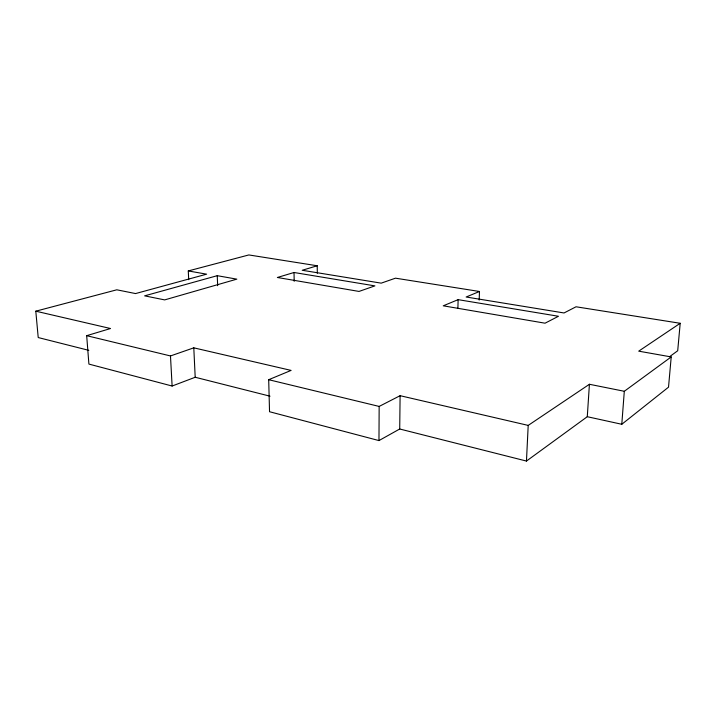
<?xml version="1.0" encoding="UTF-8"?>
<svg xmlns="http://www.w3.org/2000/svg" width="716" height="716" viewBox="0 0 716 716"><rect width="100%" height="100%" fill="white"/><g stroke="black" fill="none" stroke-linecap="round" stroke-linejoin="round"><path stroke-width="1.07" d="M378.97 440.582L379.158 406.428L400.101 395.688L528.202 425.402L589.42 384.277L624.307 391.285L671.214 356.926L668.52 387.168L621.792 424.275L587.281 416.712L526.457 461.059L399.716 429L378.97 440.582L269.538 411.727L268.697 379.704L291.09 370.405L193.794 347.833L170.48 355.95L86.681 335.679L88.9 364.086L172.117 386.031L195.2 377.26L270.022 396.19M399.716 429L400.101 395.688M457.882 308.515L458.133 299.655L558.48 316.266L545.046 323.193L443.249 305.813L458.133 299.655M479.183 300.094L479.478 291.484L395.483 278.175L381.198 283.151L302.215 270.272L317.224 265.77L317.313 273.279M526.457 461.059L528.202 425.402M587.281 416.712L589.42 384.277M621.792 424.275L624.307 391.285M479.478 291.484L466.152 297.006L564.038 312.964L576.04 306.779L680.2 323.283L677.703 350.759L669.612 356.666M680.2 323.283L638.708 351.162L671.214 356.926M86.681 335.679L110.515 328.519L35.8 311.183L38.217 337.549L88.811 350.339M294.025 272.501L277.378 277.486L359.02 291.43L374.889 285.881L294.025 272.501L294.195 281.307M217.252 275.687L144.623 295.851L164.68 299.897L236.826 279.15L217.252 275.687L217.655 285.702M35.8 311.183L116.806 289.801L135.548 293.569L206.629 274.174L188.281 270.934L188.702 279.679M188.281 270.934L248.855 254.941L317.224 265.77M268.697 379.704L379.158 406.428M170.48 355.95L172.117 386.031M193.794 347.833L195.2 377.26"/></g></svg>
